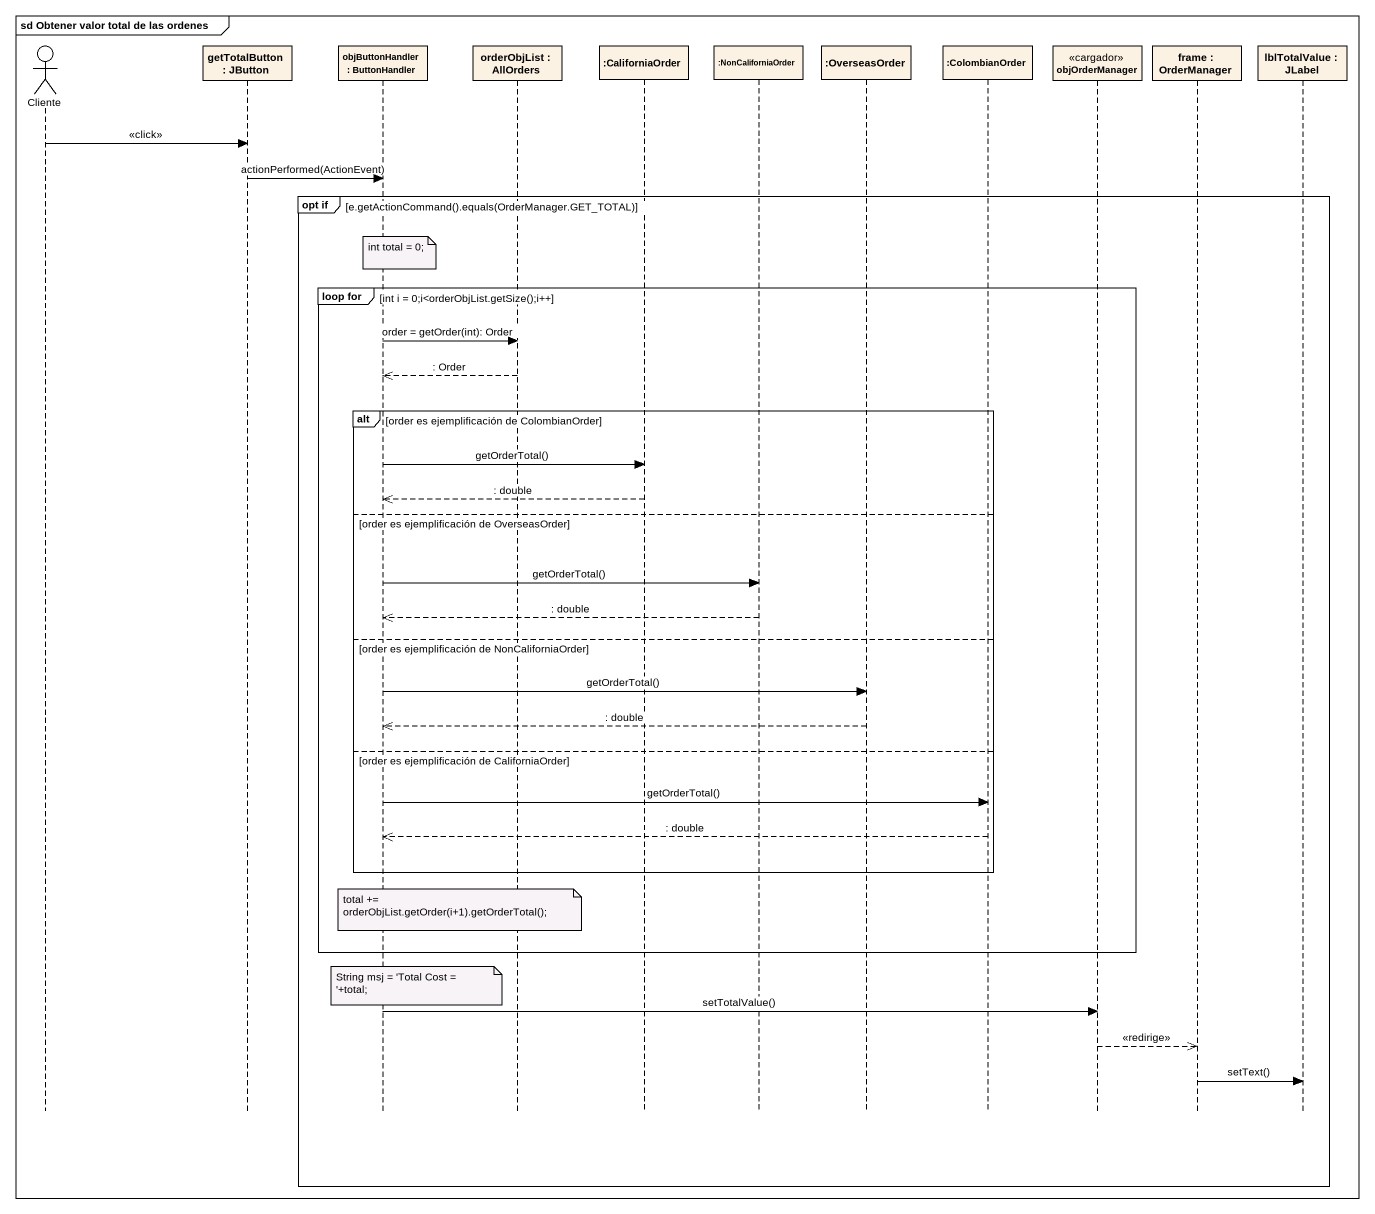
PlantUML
@startuml
mainframe sd Obtener valor total de las ordenes
hide footbox
actor Cliente
participant "getTotalButton : JButton" as getTotalButton
participant "objButtonHandler : ButtonHandler" as objButtonHandler
participant "orderObjList : AllOrders" as orderObjList
participant ":CaliforniaOrder" as CaliforniaOrder
participant ":NonCaliforniaOrder" as NonCaliforniaOrder
participant ":OverseasOrder" as OverseasOrder
participant ":ColombianOrder" as ColombianOrder
participant objOrderManager <<cargador>>
participant "frame : OrderManager" as frame_
participant "lblTotalValue : JLabel" as lblTotalValue

Cliente -> getTotalButton : <<click>>
getTotalButton -> objButtonHandler : actionPerformed(ActionEvent)
group opt if [e.getActionCommand().equals(OrderManager.GET_TOTAL)]
  note over objButtonHandler : int total = 0;
  group loop for [int i = 0;i<orderObjList.getSize();i++]
    objButtonHandler -> orderObjList : order = getOrder(int): Order
    orderObjList -->> objButtonHandler : : Order
    alt order es ejemplificación de ColombianOrder
      objButtonHandler -> CaliforniaOrder : getOrderTotal()
      CaliforniaOrder -->> objButtonHandler : : double
    else order es ejemplificación de OverseasOrder
      objButtonHandler -> NonCaliforniaOrder : getOrderTotal()
      NonCaliforniaOrder -->> objButtonHandler : : double
    else order es ejemplificación de NonCaliforniaOrder
      objButtonHandler -> OverseasOrder : getOrderTotal()
      OverseasOrder -->> objButtonHandler : : double
    else order es ejemplificación de CaliforniaOrder
      objButtonHandler -> ColombianOrder : getOrderTotal()
      ColombianOrder -->> objButtonHandler : : double
    end
    note over orderObjList : total += orderObjList.getOrder(i+1).getOrderTotal();
  end
  note over objButtonHandler : String msj = 'Total Cost = '+total;
  objButtonHandler -> objOrderManager : setTotalValue()
  objOrderManager -->> frame_ : <<redirige>>
  frame_ -> lblTotalValue : setText()
end
@enduml
